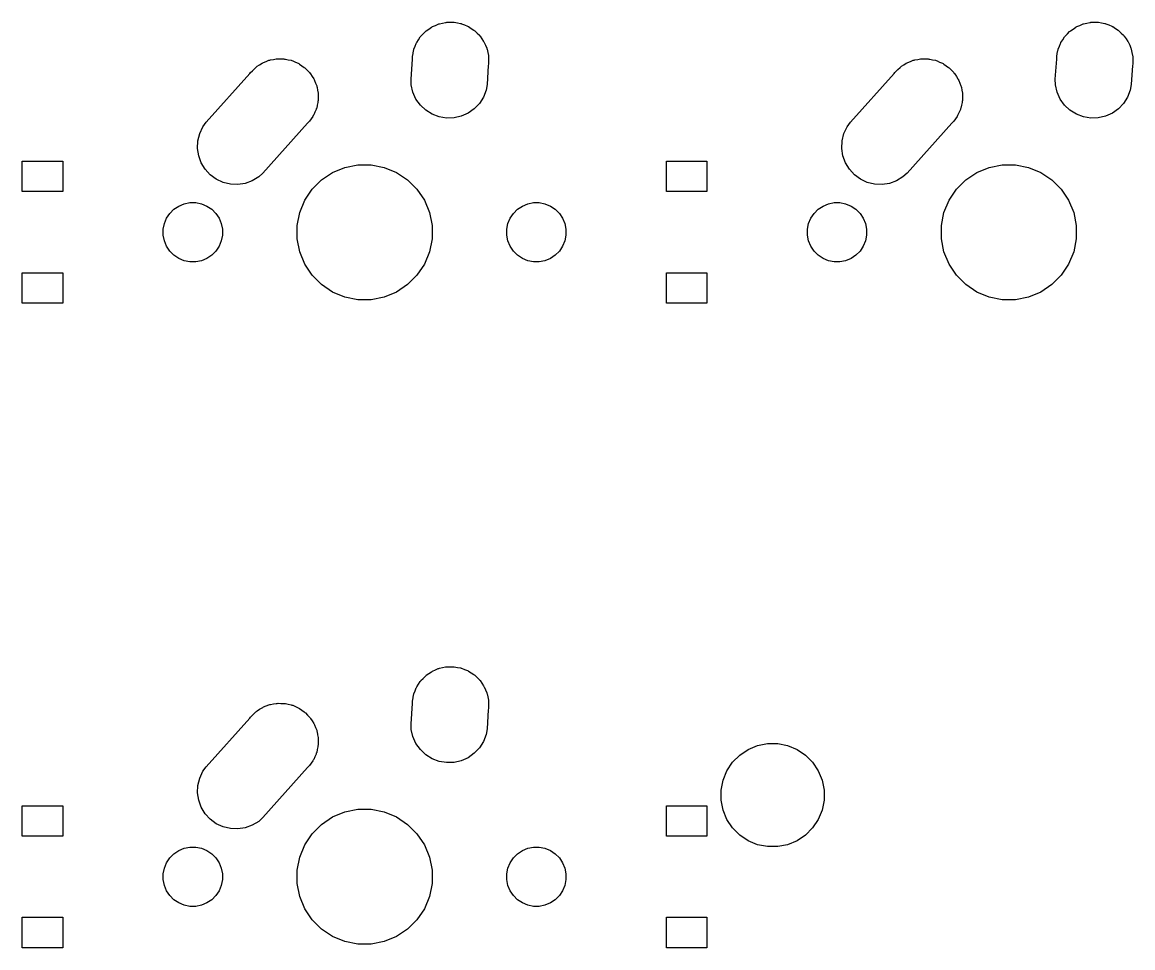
# Model space of a CAD drawing. Extents: x -26.1 to -7.5, y -7.6 to -2.3.
# Drawn here: x -24.744 to -23.451, y -4.303 to -3.226 of the extents above; entities that cross this region are included whole.
import ezdxf

# ---------------------------------------------------------------- set-up
doc = ezdxf.new("R2010")
doc.units = 0
doc.header["$MEASUREMENT"] = 0
doc.layers.add('BLACK', color=7, linetype='CONTINUOUS')

msp = doc.modelspace()

# ---------------------------------------------------------------- linework, layer by layer
at = {"layer": 'BLACK', "linetype": 'CONTINUOUS'}
for p, q in [((-24.2701, -3.23353), (-24.2671, -3.23138)), ((-24.2671, -3.23138), (-24.2665, -3.23111)), ((-24.2665, -3.23111), (-24.266, -3.23075)), ((-24.266, -3.23075), (-24.2625, -3.22933)), ((-24.2625, -3.22933), (-24.2592, -3.22781)), ((-24.2592, -3.22781), (-24.2585, -3.22766)), ((-24.2585, -3.22766), (-24.2579, -3.22741)), ((-24.2579, -3.22741), (-24.2543, -3.22669)), ((-24.2543, -3.22669), (-24.2507, -3.22586)), ((-24.2507, -3.22586), (-24.25, -3.22584)), ((-24.25, -3.22584), (-24.2494, -3.22571)), ((-24.2494, -3.22571), (-24.2456, -3.22571)), ((-24.2456, -3.22571), (-24.2419, -3.2256)), ((-24.2419, -3.2256), (-24.2413, -3.22571)), ((-24.2413, -3.22571), (-24.2406, -3.22571)), ((-24.2406, -3.22571), (-24.237, -3.22643)), ((-24.237, -3.22643), (-24.2333, -3.22705)), ((-24.2333, -3.22705), (-24.2327, -3.22728)), ((-24.2327, -3.22728), (-24.2321, -3.22741)), ((-24.2321, -3.22741), (-24.2286, -3.22883)), ((-24.2286, -3.22883), (-24.2252, -3.23015)), ((-24.2252, -3.23015), (-24.2246, -3.2305)), ((-24.2246, -3.2305), (-24.224, -3.23075)), ((-24.224, -3.23075), (-24.2209, -3.23281)), ((-23.5201, -3.23353), (-23.5171, -3.23138)), ((-23.5171, -3.23138), (-23.5165, -3.23111)), ((-23.5165, -3.23111), (-23.516, -3.23075)), ((-23.516, -3.23075), (-23.5125, -3.22933)), ((-23.5125, -3.22933), (-23.5092, -3.22781)), ((-23.5092, -3.22781), (-23.5085, -3.22766)), ((-23.5085, -3.22766), (-23.5079, -3.22741)), ((-23.5079, -3.22741), (-23.5043, -3.22669)), ((-23.5043, -3.22669), (-23.5007, -3.22586)), ((-23.5007, -3.22586), (-23.5, -3.22584)), ((-23.5, -3.22584), (-23.4994, -3.22571)), ((-23.4994, -3.22571), (-23.4956, -3.22571)), ((-23.4956, -3.22571), (-23.4919, -3.2256)), ((-23.4919, -3.2256), (-23.4913, -3.22571)), ((-23.4913, -3.22571), (-23.4906, -3.22571)), ((-23.4906, -3.22571), (-23.487, -3.22643)), ((-23.487, -3.22643), (-23.4833, -3.22705)), ((-23.4833, -3.22705), (-23.4827, -3.22728)), ((-23.4827, -3.22728), (-23.4821, -3.22741)), ((-23.4821, -3.22741), (-23.4786, -3.22883)), ((-23.4786, -3.22883), (-23.4752, -3.23015)), ((-23.4752, -3.23015), (-23.4746, -3.2305)), ((-23.4746, -3.2305), (-23.474, -3.23075)), ((-23.474, -3.23075), (-23.4709, -3.23281)), ((-24.2822, -3.24593), (-24.2802, -3.24279)), ((-24.2802, -3.24279), (-24.2798, -3.24231)), ((-24.2798, -3.24231), (-24.2794, -3.24177)), ((-24.2794, -3.24177), (-24.2768, -3.23914)), ((-24.2768, -3.23914), (-24.2742, -3.23644)), ((-24.2742, -3.23644), (-24.2737, -3.23606)), ((-24.2737, -3.23606), (-24.2732, -3.2356)), ((-24.2732, -3.2356), (-24.2701, -3.23353)), ((-24.2209, -3.23281), (-24.2178, -3.23478)), ((-24.2178, -3.23478), (-24.2173, -3.23523)), ((-24.2173, -3.23523), (-24.2168, -3.2356)), ((-24.2168, -3.2356), (-24.2141, -3.23822)), ((-24.2141, -3.23822), (-24.2114, -3.24077)), ((-24.2114, -3.24077), (-24.2111, -3.2413)), ((-24.2111, -3.2413), (-24.2106, -3.24177)), ((-24.2106, -3.24177), (-24.2085, -3.24485)), ((-24.2085, -3.24485), (-24.2064, -3.24788)), ((-23.5322, -3.24593), (-23.5302, -3.24279)), ((-23.5302, -3.24279), (-23.5298, -3.24231)), ((-23.5298, -3.24231), (-23.5294, -3.24177)), ((-23.5294, -3.24177), (-23.5268, -3.23914)), ((-23.5268, -3.23914), (-23.5242, -3.23644)), ((-23.5242, -3.23644), (-23.5237, -3.23606)), ((-23.5237, -3.23606), (-23.5232, -3.2356)), ((-23.5232, -3.2356), (-23.5201, -3.23353)), ((-23.4709, -3.23281), (-23.4678, -3.23478)), ((-23.4678, -3.23478), (-23.4673, -3.23523)), ((-23.4673, -3.23523), (-23.4668, -3.2356)), ((-23.4668, -3.2356), (-23.4641, -3.23822)), ((-23.4641, -3.23822), (-23.4614, -3.24077)), ((-23.4614, -3.24077), (-23.4611, -3.2413)), ((-23.4611, -3.2413), (-23.4606, -3.24177)), ((-23.4606, -3.24177), (-23.4585, -3.24485)), ((-23.4585, -3.24485), (-23.4564, -3.24788)), ((-24.2879, -3.25833), (-24.2877, -3.25772)), ((-24.2877, -3.25772), (-24.2876, -3.25708)), ((-24.2876, -3.25708), (-24.2862, -3.25365)), ((-24.2862, -3.25365), (-24.2848, -3.25018)), ((-24.2848, -3.25018), (-24.2845, -3.24963)), ((-24.2845, -3.24963), (-24.2843, -3.24902)), ((-24.2843, -3.24902), (-24.2822, -3.24593)), ((-24.2064, -3.24788), (-24.2061, -3.24848)), ((-24.2061, -3.24848), (-24.2057, -3.24902)), ((-24.2057, -3.24902), (-24.2043, -3.25245)), ((-24.2043, -3.25245), (-24.2028, -3.25584)), ((-24.2028, -3.25584), (-24.2027, -3.25648)), ((-24.2027, -3.25648), (-24.2024, -3.25708)), ((-24.2024, -3.25708), (-24.2017, -3.26072)), ((-23.5379, -3.25833), (-23.5377, -3.25772)), ((-23.5377, -3.25772), (-23.5376, -3.25708)), ((-23.5376, -3.25708), (-23.5362, -3.25365)), ((-23.5362, -3.25365), (-23.5348, -3.25018)), ((-23.5348, -3.25018), (-23.5345, -3.24963)), ((-23.5345, -3.24963), (-23.5343, -3.24902)), ((-23.5343, -3.24902), (-23.5322, -3.24593)), ((-23.4564, -3.24788), (-23.4561, -3.24848)), ((-23.4561, -3.24848), (-23.4557, -3.24902)), ((-23.4557, -3.24902), (-23.4543, -3.25245)), ((-23.4543, -3.25245), (-23.4528, -3.25584)), ((-23.4528, -3.25584), (-23.4527, -3.25648)), ((-23.4527, -3.25648), (-23.4524, -3.25708)), ((-23.4524, -3.25708), (-23.4517, -3.26072)), ((-24.4595, -3.27123), (-24.4563, -3.26993)), ((-24.4563, -3.26993), (-24.4554, -3.26974)), ((-24.4554, -3.26974), (-24.4545, -3.2694)), ((-24.4545, -3.2694), (-24.4511, -3.26889)), ((-24.4511, -3.26889), (-24.4478, -3.26823)), ((-24.4478, -3.26823), (-24.4468, -3.26823)), ((-24.4468, -3.26823), (-24.4458, -3.26808)), ((-24.4458, -3.26808), (-24.4424, -3.26823)), ((-24.4424, -3.26823), (-24.4391, -3.26823)), ((-24.4391, -3.26823), (-24.4381, -3.26842)), ((-24.4381, -3.26842), (-24.4371, -3.26846)), ((-24.4371, -3.26846), (-24.4338, -3.26927)), ((-24.4338, -3.26927), (-24.4305, -3.26993)), ((-24.4305, -3.26993), (-24.4296, -3.27031)), ((-24.4296, -3.27031), (-24.4286, -3.27054)), ((-24.4286, -3.27054), (-24.4256, -3.27197)), ((-24.2909, -3.29196), (-24.2893, -3.26848)), ((-24.2893, -3.26564), (-24.2886, -3.26199)), ((-24.2893, -3.26848), (-24.2893, -3.26564)), ((-24.2886, -3.26199), (-24.2879, -3.25833)), ((-24.2017, -3.26072), (-24.2009, -3.26434)), ((-24.2009, -3.26434), (-24.2008, -3.265)), ((-24.2008, -3.265), (-24.2007, -3.26564)), ((-24.2007, -3.26564), (-24.2007, -3.26935)), ((-24.2007, -3.26935), (-24.2007, -3.27088)), ((-24.2007, -3.27088), (-24.2007, -3.27153)), ((-23.7095, -3.27123), (-23.7063, -3.26993)), ((-23.7063, -3.26993), (-23.7054, -3.26974)), ((-23.7054, -3.26974), (-23.7045, -3.2694)), ((-23.7045, -3.2694), (-23.7011, -3.26889)), ((-23.7011, -3.26889), (-23.6978, -3.26823)), ((-23.6978, -3.26823), (-23.6968, -3.26823)), ((-23.6968, -3.26823), (-23.6958, -3.26808)), ((-23.6958, -3.26808), (-23.6924, -3.26823)), ((-23.6924, -3.26823), (-23.6891, -3.26823)), ((-23.6891, -3.26823), (-23.6881, -3.26842)), ((-23.6881, -3.26842), (-23.6871, -3.26846)), ((-23.6871, -3.26846), (-23.6838, -3.26927)), ((-23.6838, -3.26927), (-23.6805, -3.26993)), ((-23.6805, -3.26993), (-23.6796, -3.27031)), ((-23.6796, -3.27031), (-23.6786, -3.27054)), ((-23.6786, -3.27054), (-23.6756, -3.27197)), ((-23.5409, -3.29196), (-23.5393, -3.26848)), ((-23.5393, -3.26564), (-23.5386, -3.26199)), ((-23.5393, -3.26848), (-23.5393, -3.26564)), ((-23.5386, -3.26199), (-23.5379, -3.25833)), ((-23.4517, -3.26072), (-23.4509, -3.26434)), ((-23.4509, -3.26434), (-23.4508, -3.265)), ((-23.4508, -3.265), (-23.4507, -3.26564)), ((-23.4507, -3.26564), (-23.4507, -3.26935)), ((-23.4507, -3.26935), (-23.4507, -3.27088)), ((-23.4507, -3.27088), (-23.4507, -3.27153)), ((-24.4778, -3.28429), (-24.4756, -3.28205)), ((-24.4756, -3.28205), (-24.4749, -3.28132)), ((-24.4749, -3.28132), (-24.4741, -3.28051)), ((-24.4741, -3.28051), (-24.4717, -3.27812)), ((-24.4717, -3.27812), (-24.4708, -3.27757)), ((-24.4708, -3.27757), (-24.4701, -3.27691)), ((-24.4701, -3.27691), (-24.4672, -3.27515)), ((-24.4672, -3.27515), (-24.4644, -3.27327)), ((-24.4644, -3.27327), (-24.4635, -3.27289)), ((-24.4635, -3.27289), (-24.4627, -3.27238)), ((-24.4627, -3.27238), (-24.4595, -3.27123)), ((-24.4256, -3.27197), (-24.4224, -3.27327)), ((-24.4224, -3.27327), (-24.4216, -3.27382)), ((-24.4216, -3.27382), (-24.4207, -3.27423)), ((-24.4207, -3.27423), (-24.418, -3.27624)), ((-24.418, -3.27624), (-24.4152, -3.27812)), ((-24.4152, -3.27812), (-24.4145, -3.27881)), ((-24.4145, -3.27881), (-24.4137, -3.27939)), ((-24.4137, -3.27939), (-24.4114, -3.28189)), ((-24.4114, -3.28189), (-24.409, -3.28429)), ((-24.201, -3.27587), (-24.2025, -3.29805)), ((-24.2007, -3.27436), (-24.201, -3.27587)), ((-24.2007, -3.27153), (-24.2007, -3.27436)), ((-23.7278, -3.28429), (-23.7256, -3.28205)), ((-23.7256, -3.28205), (-23.7249, -3.28132)), ((-23.7249, -3.28132), (-23.7241, -3.28051)), ((-23.7241, -3.28051), (-23.7217, -3.27812)), ((-23.7217, -3.27812), (-23.7208, -3.27757)), ((-23.7208, -3.27757), (-23.7201, -3.27691)), ((-23.7201, -3.27691), (-23.7172, -3.27515)), ((-23.7172, -3.27515), (-23.7144, -3.27327)), ((-23.7144, -3.27327), (-23.7135, -3.27289)), ((-23.7135, -3.27289), (-23.7127, -3.27238)), ((-23.7127, -3.27238), (-23.7095, -3.27123)), ((-23.6756, -3.27197), (-23.6724, -3.27327)), ((-23.6724, -3.27327), (-23.6716, -3.27382)), ((-23.6716, -3.27382), (-23.6707, -3.27423)), ((-23.6707, -3.27423), (-23.668, -3.27624)), ((-23.668, -3.27624), (-23.6652, -3.27812)), ((-23.6652, -3.27812), (-23.6645, -3.27881)), ((-23.6645, -3.27881), (-23.6637, -3.27939)), ((-23.6637, -3.27939), (-23.6614, -3.28189)), ((-23.6614, -3.28189), (-23.659, -3.28429)), ((-23.451, -3.27587), (-23.4525, -3.29805)), ((-23.4507, -3.27436), (-23.451, -3.27587)), ((-23.4507, -3.27153), (-23.4507, -3.27436)), ((-24.5294, -3.34204), (-24.4785, -3.28529)), ((-24.4785, -3.28529), (-24.4778, -3.28429)), ((-24.409, -3.28429), (-24.4085, -3.2851)), ((-24.4085, -3.2851), (-24.4078, -3.28583)), ((-24.4078, -3.28583), (-24.4061, -3.28873)), ((-24.4061, -3.28873), (-24.4042, -3.29154)), ((-24.4042, -3.29154), (-24.4038, -3.29245)), ((-24.4038, -3.29245), (-24.4033, -3.29329)), ((-24.4033, -3.29329), (-24.4021, -3.29647)), ((-24.4021, -3.29647), (-24.4008, -3.2996)), ((-24.2907, -3.29849), (-24.2909, -3.29196)), ((-23.7794, -3.34204), (-23.7285, -3.28529)), ((-23.7285, -3.28529), (-23.7278, -3.28429)), ((-23.659, -3.28429), (-23.6585, -3.2851)), ((-23.6585, -3.2851), (-23.6578, -3.28583)), ((-23.6578, -3.28583), (-23.6561, -3.28873)), ((-23.6561, -3.28873), (-23.6542, -3.29154)), ((-23.6542, -3.29154), (-23.6538, -3.29245)), ((-23.6538, -3.29245), (-23.6533, -3.29329)), ((-23.6533, -3.29329), (-23.6521, -3.29647)), ((-23.6521, -3.29647), (-23.6508, -3.2996)), ((-23.5407, -3.29849), (-23.5409, -3.29196)), ((-24.4008, -3.2996), (-24.4006, -3.30056)), ((-24.4006, -3.30056), (-24.4003, -3.30149)), ((-24.4003, -3.30149), (-24.3998, -3.30484)), ((-24.3998, -3.30484), (-24.3991, -3.30816)), ((-24.3991, -3.30816), (-24.3991, -3.30914)), ((-24.3991, -3.30914), (-24.399, -3.31011)), ((-24.2888, -3.307), (-24.2907, -3.29849)), ((-24.2852, -3.31496), (-24.2888, -3.307)), ((-24.2036, -3.3045), (-24.2067, -3.31265)), ((-24.2025, -3.29805), (-24.2036, -3.3045)), ((-23.6508, -3.2996), (-23.6506, -3.30056)), ((-23.6506, -3.30056), (-23.6503, -3.30149)), ((-23.6503, -3.30149), (-23.6498, -3.30484)), ((-23.6498, -3.30484), (-23.6491, -3.30816)), ((-23.6491, -3.30816), (-23.6491, -3.30914)), ((-23.6491, -3.30914), (-23.649, -3.31011)), ((-23.5388, -3.307), (-23.5407, -3.29849)), ((-23.5352, -3.31496), (-23.5388, -3.307)), ((-23.4536, -3.3045), (-23.4567, -3.31265)), ((-23.4525, -3.29805), (-23.4536, -3.3045)), ((-24.4002, -3.32212), (-24.4008, -3.32544)), ((-24.3994, -3.31883), (-24.4002, -3.32212)), ((-24.3993, -3.31785), (-24.3994, -3.31883)), ((-24.3991, -3.31688), (-24.3993, -3.31785)), ((-24.399, -3.31011), (-24.3991, -3.3135)), ((-24.3991, -3.3135), (-24.3991, -3.31688)), ((-24.2801, -3.32207), (-24.2852, -3.31496)), ((-24.2738, -3.32805), (-24.2801, -3.32207)), ((-24.2114, -3.32005), (-24.2173, -3.3264)), ((-24.2067, -3.31265), (-24.2114, -3.32005)), ((-23.6502, -3.32212), (-23.6508, -3.32544)), ((-23.6494, -3.31883), (-23.6502, -3.32212)), ((-23.6493, -3.31785), (-23.6494, -3.31883)), ((-23.6491, -3.31688), (-23.6493, -3.31785)), ((-23.649, -3.31011), (-23.6491, -3.3135)), ((-23.6491, -3.3135), (-23.6491, -3.31688)), ((-23.5301, -3.32207), (-23.5352, -3.31496)), ((-23.5238, -3.32805), (-23.5301, -3.32207)), ((-23.4614, -3.32005), (-23.4673, -3.3264)), ((-23.4567, -3.31265), (-23.4614, -3.32005)), ((-24.4051, -3.33521), (-24.4071, -3.33794)), ((-24.4047, -3.33432), (-24.4051, -3.33521)), ((-24.4042, -3.3335), (-24.4047, -3.33432)), ((-24.4029, -3.33037), (-24.4042, -3.3335)), ((-24.4014, -3.3273), (-24.4029, -3.33037)), ((-24.4012, -3.32635), (-24.4014, -3.3273)), ((-24.4008, -3.32544), (-24.4012, -3.32635)), ((-24.2664, -3.33268), (-24.2738, -3.32805)), ((-24.2582, -3.33578), (-24.2664, -3.33268)), ((-24.2324, -3.33503), (-24.2409, -3.33698)), ((-24.2245, -3.33145), (-24.2324, -3.33503)), ((-24.2173, -3.3264), (-24.2245, -3.33145)), ((-23.6551, -3.33521), (-23.6571, -3.33794)), ((-23.6547, -3.33432), (-23.6551, -3.33521)), ((-23.6542, -3.3335), (-23.6547, -3.33432)), ((-23.6529, -3.33037), (-23.6542, -3.3335)), ((-23.6514, -3.3273), (-23.6529, -3.33037)), ((-23.6512, -3.32635), (-23.6514, -3.3273)), ((-23.6508, -3.32544), (-23.6512, -3.32635)), ((-23.5164, -3.33268), (-23.5238, -3.32805)), ((-23.5082, -3.33578), (-23.5164, -3.33268)), ((-23.4824, -3.33503), (-23.4909, -3.33698)), ((-23.4745, -3.33145), (-23.4824, -3.33503)), ((-23.4673, -3.3264), (-23.4745, -3.33145)), ((-24.537, -3.35522), (-24.5333, -3.34731)), ((-24.5333, -3.34731), (-24.5294, -3.34204)), ((-24.4113, -3.34299), (-24.4635, -3.4012)), ((-24.409, -3.34075), (-24.4113, -3.34299)), ((-24.4071, -3.33794), (-24.409, -3.34075)), ((-24.2496, -3.33723), (-24.2582, -3.33578)), ((-24.2409, -3.33698), (-24.2496, -3.33723)), ((-23.787, -3.35522), (-23.7833, -3.34731)), ((-23.7833, -3.34731), (-23.7794, -3.34204)), ((-23.6613, -3.34299), (-23.7135, -3.4012)), ((-23.659, -3.34075), (-23.6613, -3.34299)), ((-23.6571, -3.33794), (-23.659, -3.34075)), ((-23.4996, -3.33723), (-23.5082, -3.33578)), ((-23.4909, -3.33698), (-23.4996, -3.33723)), ((-24.5391, -3.36369), (-24.537, -3.35522)), ((-23.7891, -3.36369), (-23.787, -3.35522)), ((-24.5394, -3.37241), (-24.5391, -3.36369)), ((-24.5381, -3.38103), (-24.5394, -3.37241)), ((-23.7894, -3.37241), (-23.7891, -3.36369)), ((-23.7881, -3.38103), (-23.7894, -3.37241)), ((-24.7436, -3.42276), (-24.7436, -3.38732)), ((-24.7436, -3.38732), (-24.6964, -3.38732)), ((-24.6964, -3.38732), (-24.6964, -3.42276)), ((-24.5351, -3.38923), (-24.5381, -3.38103)), ((-23.9936, -3.42276), (-23.9936, -3.38732)), ((-23.9936, -3.38732), (-23.9464, -3.38732)), ((-23.9464, -3.38732), (-23.9464, -3.42276)), ((-23.7851, -3.38923), (-23.7881, -3.38103)), ((-24.5306, -3.39669), (-24.5351, -3.38923)), ((-24.5247, -3.40313), (-24.5306, -3.39669)), ((-24.3822, -3.40043), (-24.3679, -3.39452)), ((-24.3679, -3.39452), (-24.3527, -3.3915)), ((-24.3527, -3.3915), (-24.3373, -3.3915)), ((-24.3373, -3.3915), (-24.3221, -3.39452)), ((-24.3221, -3.39452), (-24.3078, -3.40043)), ((-23.7806, -3.39669), (-23.7851, -3.38923)), ((-23.7747, -3.40313), (-23.7806, -3.39669)), ((-23.6322, -3.40043), (-23.6179, -3.39452)), ((-23.6179, -3.39452), (-23.6027, -3.3915)), ((-23.6027, -3.3915), (-23.5873, -3.3915)), ((-23.5873, -3.3915), (-23.5721, -3.39452)), ((-23.5721, -3.39452), (-23.5578, -3.40043)), ((-24.5177, -3.40829), (-24.5247, -3.40313)), ((-24.5098, -3.41198), (-24.5177, -3.40829)), ((-24.5013, -3.41406), (-24.5098, -3.41198)), ((-24.484, -3.41312), (-24.4926, -3.41444)), ((-24.4758, -3.41014), (-24.484, -3.41312)), ((-24.4683, -3.40561), (-24.4758, -3.41014)), ((-24.4635, -3.4012), (-24.4683, -3.40561)), ((-24.406, -3.41996), (-24.395, -3.40903)), ((-24.395, -3.40903), (-24.3822, -3.40043)), ((-24.3078, -3.40043), (-24.295, -3.40903)), ((-24.295, -3.40903), (-24.284, -3.41996)), ((-23.7677, -3.40829), (-23.7747, -3.40313)), ((-23.7598, -3.41198), (-23.7677, -3.40829)), ((-23.7513, -3.41406), (-23.7598, -3.41198)), ((-23.734, -3.41312), (-23.7426, -3.41444)), ((-23.7258, -3.41014), (-23.734, -3.41312)), ((-23.7183, -3.40561), (-23.7258, -3.41014)), ((-23.7135, -3.4012), (-23.7183, -3.40561)), ((-23.656, -3.41996), (-23.645, -3.40903)), ((-23.645, -3.40903), (-23.6322, -3.40043)), ((-23.5578, -3.40043), (-23.545, -3.40903)), ((-23.545, -3.40903), (-23.534, -3.41996)), ((-24.6964, -3.42276), (-24.7436, -3.42276)), ((-24.4926, -3.41444), (-24.5013, -3.41406)), ((-24.4146, -3.43282), (-24.406, -3.41996)), ((-24.284, -3.41996), (-24.2754, -3.43282)), ((-23.9464, -3.42276), (-23.9936, -3.42276)), ((-23.7426, -3.41444), (-23.7513, -3.41406)), ((-23.6646, -3.43282), (-23.656, -3.41996)), ((-23.534, -3.41996), (-23.5254, -3.43282)), ((-24.5613, -3.43947), (-24.555, -3.43688)), ((-24.555, -3.43688), (-24.5484, -3.43555)), ((-24.5484, -3.43555), (-24.5416, -3.43555)), ((-24.5416, -3.43555), (-24.535, -3.43688)), ((-24.535, -3.43688), (-24.5287, -3.43947)), ((-24.4205, -3.4471), (-24.4146, -3.43282)), ((-24.2754, -3.43282), (-24.2695, -3.4471)), ((-24.1613, -3.43947), (-24.155, -3.43688)), ((-24.155, -3.43688), (-24.1484, -3.43555)), ((-24.1484, -3.43555), (-24.1416, -3.43555)), ((-24.1416, -3.43555), (-24.135, -3.43688)), ((-24.135, -3.43688), (-24.1287, -3.43947)), ((-23.8113, -3.43947), (-23.805, -3.43688)), ((-23.805, -3.43688), (-23.7984, -3.43555)), ((-23.7984, -3.43555), (-23.7916, -3.43555)), ((-23.7916, -3.43555), (-23.785, -3.43688)), ((-23.785, -3.43688), (-23.7787, -3.43947)), ((-23.6705, -3.4471), (-23.6646, -3.43282)), ((-23.5254, -3.43282), (-23.5195, -3.4471)), ((-24.5755, -3.45368), (-24.5718, -3.44804)), ((-24.5718, -3.44804), (-24.567, -3.44324)), ((-24.567, -3.44324), (-24.5613, -3.43947)), ((-24.5287, -3.43947), (-24.523, -3.44324)), ((-24.523, -3.44324), (-24.5182, -3.44804)), ((-24.5182, -3.44804), (-24.5145, -3.45368)), ((-24.4235, -3.46227), (-24.4205, -3.4471)), ((-24.2695, -3.4471), (-24.2665, -3.46227)), ((-24.1755, -3.45368), (-24.1718, -3.44804)), ((-24.1718, -3.44804), (-24.167, -3.44324)), ((-24.167, -3.44324), (-24.1613, -3.43947)), ((-24.1287, -3.43947), (-24.123, -3.44324)), ((-24.123, -3.44324), (-24.1182, -3.44804)), ((-24.1182, -3.44804), (-24.1145, -3.45368)), ((-23.8255, -3.45368), (-23.8218, -3.44804)), ((-23.8218, -3.44804), (-23.817, -3.44324)), ((-23.817, -3.44324), (-23.8113, -3.43947)), ((-23.7787, -3.43947), (-23.773, -3.44324)), ((-23.773, -3.44324), (-23.7682, -3.44804)), ((-23.7682, -3.44804), (-23.7645, -3.45368)), ((-23.6735, -3.46227), (-23.6705, -3.4471)), ((-23.5195, -3.4471), (-23.5165, -3.46227)), ((-24.5794, -3.46661), (-24.5781, -3.45995)), ((-24.5781, -3.45995), (-24.5755, -3.45368)), ((-24.5145, -3.45368), (-24.5119, -3.45995)), ((-24.5119, -3.45995), (-24.5106, -3.46661)), ((-24.4235, -3.47773), (-24.4235, -3.46227)), ((-24.2665, -3.46227), (-24.2665, -3.47773)), ((-24.1794, -3.46661), (-24.1781, -3.45995)), ((-24.1781, -3.45995), (-24.1755, -3.45368)), ((-24.1145, -3.45368), (-24.1119, -3.45995)), ((-24.1119, -3.45995), (-24.1106, -3.46661)), ((-23.8294, -3.46661), (-23.8281, -3.45995)), ((-23.8281, -3.45995), (-23.8255, -3.45368)), ((-23.7645, -3.45368), (-23.7619, -3.45995)), ((-23.7619, -3.45995), (-23.7606, -3.46661)), ((-23.6735, -3.47773), (-23.6735, -3.46227)), ((-23.5165, -3.46227), (-23.5165, -3.47773)), ((-24.5794, -3.47339), (-24.5794, -3.46661)), ((-24.5781, -3.48005), (-24.5794, -3.47339)), ((-24.5106, -3.47339), (-24.5119, -3.48005)), ((-24.5106, -3.46661), (-24.5106, -3.47339)), ((-24.4205, -3.4929), (-24.4235, -3.47773)), ((-24.2665, -3.47773), (-24.2695, -3.4929)), ((-24.1794, -3.47339), (-24.1794, -3.46661)), ((-24.1781, -3.48005), (-24.1794, -3.47339)), ((-24.1106, -3.47339), (-24.1119, -3.48005)), ((-24.1106, -3.46661), (-24.1106, -3.47339)), ((-23.8294, -3.47339), (-23.8294, -3.46661)), ((-23.8281, -3.48005), (-23.8294, -3.47339)), ((-23.7606, -3.47339), (-23.7619, -3.48005)), ((-23.7606, -3.46661), (-23.7606, -3.47339)), ((-23.6705, -3.4929), (-23.6735, -3.47773)), ((-23.5165, -3.47773), (-23.5195, -3.4929)), ((-24.5755, -3.48632), (-24.5781, -3.48005)), ((-24.5718, -3.49196), (-24.5755, -3.48632)), ((-24.5145, -3.48632), (-24.5182, -3.49196)), ((-24.5119, -3.48005), (-24.5145, -3.48632)), ((-24.1755, -3.48632), (-24.1781, -3.48005)), ((-24.1718, -3.49196), (-24.1755, -3.48632)), ((-24.1145, -3.48632), (-24.1182, -3.49196)), ((-24.1119, -3.48005), (-24.1145, -3.48632)), ((-23.8255, -3.48632), (-23.8281, -3.48005)), ((-23.8218, -3.49196), (-23.8255, -3.48632)), ((-23.7645, -3.48632), (-23.7682, -3.49196)), ((-23.7619, -3.48005), (-23.7645, -3.48632)), ((-24.567, -3.49676), (-24.5718, -3.49196)), ((-24.5613, -3.50053), (-24.567, -3.49676)), ((-24.555, -3.50312), (-24.5613, -3.50053)), ((-24.5484, -3.50445), (-24.555, -3.50312)), ((-24.535, -3.50312), (-24.5416, -3.50445)), ((-24.5287, -3.50053), (-24.535, -3.50312)), ((-24.523, -3.49676), (-24.5287, -3.50053)), ((-24.5182, -3.49196), (-24.523, -3.49676)), ((-24.4146, -3.50718), (-24.4205, -3.4929)), ((-24.2695, -3.4929), (-24.2754, -3.50718)), ((-24.167, -3.49676), (-24.1718, -3.49196)), ((-24.1613, -3.50053), (-24.167, -3.49676)), ((-24.155, -3.50312), (-24.1613, -3.50053)), ((-24.1484, -3.50445), (-24.155, -3.50312)), ((-24.135, -3.50312), (-24.1416, -3.50445)), ((-24.1287, -3.50053), (-24.135, -3.50312)), ((-24.123, -3.49676), (-24.1287, -3.50053)), ((-24.1182, -3.49196), (-24.123, -3.49676)), ((-23.817, -3.49676), (-23.8218, -3.49196)), ((-23.8113, -3.50053), (-23.817, -3.49676)), ((-23.805, -3.50312), (-23.8113, -3.50053)), ((-23.7984, -3.50445), (-23.805, -3.50312)), ((-23.785, -3.50312), (-23.7916, -3.50445)), ((-23.7787, -3.50053), (-23.785, -3.50312)), ((-23.773, -3.49676), (-23.7787, -3.50053)), ((-23.7682, -3.49196), (-23.773, -3.49676)), ((-23.6646, -3.50718), (-23.6705, -3.4929)), ((-23.5195, -3.4929), (-23.5254, -3.50718)), ((-24.5416, -3.50445), (-24.5484, -3.50445)), ((-24.406, -3.52004), (-24.4146, -3.50718)), ((-24.2754, -3.50718), (-24.284, -3.52004)), ((-24.1416, -3.50445), (-24.1484, -3.50445)), ((-23.7916, -3.50445), (-23.7984, -3.50445)), ((-23.656, -3.52004), (-23.6646, -3.50718)), ((-23.5254, -3.50718), (-23.534, -3.52004)), ((-24.7436, -3.55268), (-24.7436, -3.51724)), ((-24.7436, -3.51724), (-24.6964, -3.51724)), ((-24.6964, -3.51724), (-24.6964, -3.55268)), ((-24.395, -3.53097), (-24.406, -3.52004)), ((-24.284, -3.52004), (-24.295, -3.53097)), ((-23.9936, -3.55268), (-23.9936, -3.51724)), ((-23.9936, -3.51724), (-23.9464, -3.51724)), ((-23.9464, -3.51724), (-23.9464, -3.55268)), ((-23.645, -3.53097), (-23.656, -3.52004)), ((-23.534, -3.52004), (-23.545, -3.53097)), ((-24.3822, -3.53957), (-24.395, -3.53097)), ((-24.3679, -3.54548), (-24.3822, -3.53957)), ((-24.3078, -3.53957), (-24.3221, -3.54548)), ((-24.295, -3.53097), (-24.3078, -3.53957)), ((-23.6322, -3.53957), (-23.645, -3.53097)), ((-23.6179, -3.54548), (-23.6322, -3.53957)), ((-23.5578, -3.53957), (-23.5721, -3.54548)), ((-23.545, -3.53097), (-23.5578, -3.53957)), ((-24.6964, -3.55268), (-24.7436, -3.55268)), ((-24.3527, -3.5485), (-24.3679, -3.54548)), ((-24.3373, -3.5485), (-24.3527, -3.5485)), ((-24.3221, -3.54548), (-24.3373, -3.5485)), ((-23.9464, -3.55268), (-23.9936, -3.55268)), ((-23.6027, -3.5485), (-23.6179, -3.54548)), ((-23.5873, -3.5485), (-23.6027, -3.5485)), ((-23.5721, -3.54548), (-23.5873, -3.5485)), ((-24.2701, -3.98353), (-24.2671, -3.98138)), ((-24.2671, -3.98138), (-24.2665, -3.98111)), ((-24.2665, -3.98111), (-24.266, -3.98075)), ((-24.266, -3.98075), (-24.2625, -3.97933)), ((-24.2625, -3.97933), (-24.2592, -3.97781)), ((-24.2592, -3.97781), (-24.2585, -3.97766)), ((-24.2585, -3.97766), (-24.2579, -3.97741)), ((-24.2579, -3.97741), (-24.2543, -3.97669)), ((-24.2543, -3.97669), (-24.2507, -3.97586)), ((-24.2507, -3.97586), (-24.25, -3.97584)), ((-24.25, -3.97584), (-24.2494, -3.97571)), ((-24.2494, -3.97571), (-24.2456, -3.97571)), ((-24.2456, -3.97571), (-24.2419, -3.9756)), ((-24.2419, -3.9756), (-24.2413, -3.97571)), ((-24.2413, -3.97571), (-24.2406, -3.97571)), ((-24.2406, -3.97571), (-24.237, -3.97643)), ((-24.237, -3.97643), (-24.2333, -3.97705)), ((-24.2333, -3.97705), (-24.2327, -3.97728)), ((-24.2327, -3.97728), (-24.2321, -3.97741)), ((-24.2321, -3.97741), (-24.2286, -3.97883)), ((-24.2286, -3.97883), (-24.2252, -3.98015)), ((-24.2252, -3.98015), (-24.2246, -3.9805)), ((-24.2246, -3.9805), (-24.224, -3.98075)), ((-24.224, -3.98075), (-24.2209, -3.98281)), ((-24.2822, -3.99593), (-24.2802, -3.99279)), ((-24.2802, -3.99279), (-24.2798, -3.99231)), ((-24.2798, -3.99231), (-24.2794, -3.99177)), ((-24.2794, -3.99177), (-24.2768, -3.98914)), ((-24.2768, -3.98914), (-24.2742, -3.98644)), ((-24.2742, -3.98644), (-24.2737, -3.98606)), ((-24.2737, -3.98606), (-24.2732, -3.9856)), ((-24.2732, -3.9856), (-24.2701, -3.98353)), ((-24.2209, -3.98281), (-24.2178, -3.98478)), ((-24.2178, -3.98478), (-24.2173, -3.98523)), ((-24.2173, -3.98523), (-24.2168, -3.9856)), ((-24.2168, -3.9856), (-24.2141, -3.98822)), ((-24.2141, -3.98822), (-24.2114, -3.99077)), ((-24.2114, -3.99077), (-24.2111, -3.9913)), ((-24.2111, -3.9913), (-24.2106, -3.99177)), ((-24.2106, -3.99177), (-24.2085, -3.99485)), ((-24.2085, -3.99485), (-24.2064, -3.99788)), ((-24.2879, -4.00833), (-24.2877, -4.00772)), ((-24.2877, -4.00772), (-24.2876, -4.00708)), ((-24.2876, -4.00708), (-24.2862, -4.00365)), ((-24.2862, -4.00365), (-24.2848, -4.00018)), ((-24.2848, -4.00018), (-24.2845, -3.99963)), ((-24.2845, -3.99963), (-24.2843, -3.99902)), ((-24.2843, -3.99902), (-24.2822, -3.99593)), ((-24.2064, -3.99788), (-24.2061, -3.99848)), ((-24.2061, -3.99848), (-24.2057, -3.99902)), ((-24.2057, -3.99902), (-24.2043, -4.00245)), ((-24.2043, -4.00245), (-24.2028, -4.00584)), ((-24.2028, -4.00584), (-24.2027, -4.00648)), ((-24.2027, -4.00648), (-24.2024, -4.00708)), ((-24.2024, -4.00708), (-24.2017, -4.01072)), ((-24.4595, -4.02123), (-24.4563, -4.01993)), ((-24.4563, -4.01993), (-24.4554, -4.01974)), ((-24.4554, -4.01974), (-24.4545, -4.0194)), ((-24.4545, -4.0194), (-24.4511, -4.01889)), ((-24.4511, -4.01889), (-24.4478, -4.01823)), ((-24.4478, -4.01823), (-24.4468, -4.01823)), ((-24.4468, -4.01823), (-24.4458, -4.01808)), ((-24.4458, -4.01808), (-24.4424, -4.01823)), ((-24.4424, -4.01823), (-24.4391, -4.01823)), ((-24.4391, -4.01823), (-24.4381, -4.01842)), ((-24.4381, -4.01842), (-24.4371, -4.01846)), ((-24.4371, -4.01846), (-24.4338, -4.01927)), ((-24.4338, -4.01927), (-24.4305, -4.01993)), ((-24.4305, -4.01993), (-24.4296, -4.02031)), ((-24.4296, -4.02031), (-24.4286, -4.02054)), ((-24.4286, -4.02054), (-24.4256, -4.02197)), ((-24.2909, -4.04196), (-24.2893, -4.01847)), ((-24.2893, -4.01564), (-24.2886, -4.01199)), ((-24.2893, -4.01847), (-24.2893, -4.01564)), ((-24.2886, -4.01199), (-24.2879, -4.00833)), ((-24.2017, -4.01072), (-24.2009, -4.01434)), ((-24.2009, -4.01434), (-24.2008, -4.015)), ((-24.2008, -4.015), (-24.2007, -4.01564)), ((-24.2007, -4.01564), (-24.2007, -4.01935)), ((-24.2007, -4.01935), (-24.2007, -4.02088)), ((-24.2007, -4.02088), (-24.2007, -4.02153)), ((-24.4778, -4.03429), (-24.4756, -4.03205)), ((-24.4756, -4.03205), (-24.4749, -4.03132)), ((-24.4749, -4.03132), (-24.4741, -4.03051)), ((-24.4741, -4.03051), (-24.4717, -4.02812)), ((-24.4717, -4.02812), (-24.4708, -4.02757)), ((-24.4708, -4.02757), (-24.4701, -4.02691)), ((-24.4701, -4.02691), (-24.4672, -4.02515)), ((-24.4672, -4.02515), (-24.4644, -4.02327)), ((-24.4644, -4.02327), (-24.4635, -4.02289)), ((-24.4635, -4.02289), (-24.4627, -4.02238)), ((-24.4627, -4.02238), (-24.4595, -4.02123)), ((-24.4256, -4.02197), (-24.4224, -4.02327)), ((-24.4224, -4.02327), (-24.4216, -4.02382)), ((-24.4216, -4.02382), (-24.4207, -4.02423)), ((-24.4207, -4.02423), (-24.418, -4.02624)), ((-24.418, -4.02624), (-24.4152, -4.02812)), ((-24.4152, -4.02812), (-24.4145, -4.02881)), ((-24.4145, -4.02881), (-24.4137, -4.02939)), ((-24.4137, -4.02939), (-24.4114, -4.03189)), ((-24.4114, -4.03189), (-24.409, -4.03429)), ((-24.201, -4.02587), (-24.2025, -4.04805)), ((-24.2007, -4.02436), (-24.201, -4.02587)), ((-24.2007, -4.02153), (-24.2007, -4.02436)), ((-24.5294, -4.09204), (-24.4785, -4.03529)), ((-24.4785, -4.03529), (-24.4778, -4.03429)), ((-24.409, -4.03429), (-24.4085, -4.0351)), ((-24.4085, -4.0351), (-24.4078, -4.03583)), ((-24.4078, -4.03583), (-24.4061, -4.03873)), ((-24.4061, -4.03873), (-24.4042, -4.04154)), ((-24.4042, -4.04154), (-24.4038, -4.04245)), ((-24.4038, -4.04245), (-24.4033, -4.04329)), ((-24.4033, -4.04329), (-24.4021, -4.04647)), ((-24.4021, -4.04647), (-24.4008, -4.0496)), ((-24.2907, -4.04849), (-24.2909, -4.04196)), ((-24.4008, -4.0496), (-24.4006, -4.05056)), ((-24.4006, -4.05056), (-24.4003, -4.05149)), ((-24.4003, -4.05149), (-24.3998, -4.05484)), ((-24.3998, -4.05484), (-24.3991, -4.05816)), ((-24.3991, -4.05816), (-24.3991, -4.05914)), ((-24.3991, -4.05914), (-24.399, -4.06011)), ((-24.2888, -4.057), (-24.2907, -4.04849)), ((-24.2852, -4.06496), (-24.2888, -4.057)), ((-24.2036, -4.0545), (-24.2067, -4.06265)), ((-24.2025, -4.04805), (-24.2036, -4.0545)), ((-24.4002, -4.07212), (-24.4008, -4.07544)), ((-24.3994, -4.06883), (-24.4002, -4.07212)), ((-24.3993, -4.06785), (-24.3994, -4.06883)), ((-24.3991, -4.06688), (-24.3993, -4.06785)), ((-24.399, -4.06011), (-24.3991, -4.0635)), ((-24.3991, -4.0635), (-24.3991, -4.06688)), ((-24.2801, -4.07207), (-24.2852, -4.06496)), ((-24.2738, -4.07805), (-24.2801, -4.07207)), ((-24.2114, -4.07005), (-24.2173, -4.0764)), ((-24.2067, -4.06265), (-24.2114, -4.07005)), ((-23.9082, -4.07839), (-23.8984, -4.07183)), ((-23.8984, -4.07183), (-23.8875, -4.06731)), ((-23.8875, -4.06731), (-23.8759, -4.065)), ((-23.8759, -4.065), (-23.8641, -4.065)), ((-23.8641, -4.065), (-23.8525, -4.06731)), ((-23.8525, -4.06731), (-23.8416, -4.07183)), ((-23.8416, -4.07183), (-23.8318, -4.07839)), ((-24.4051, -4.08521), (-24.4071, -4.08794)), ((-24.4047, -4.08432), (-24.4051, -4.08521)), ((-24.4042, -4.0835), (-24.4047, -4.08432)), ((-24.4029, -4.08037), (-24.4042, -4.0835)), ((-24.4014, -4.0773), (-24.4029, -4.08037)), ((-24.4012, -4.07635), (-24.4014, -4.0773)), ((-24.4008, -4.07544), (-24.4012, -4.07635)), ((-24.2664, -4.08268), (-24.2738, -4.07805)), ((-24.2582, -4.08578), (-24.2664, -4.08268)), ((-24.2324, -4.08503), (-24.2409, -4.08698)), ((-24.2245, -4.08145), (-24.2324, -4.08503)), ((-24.2173, -4.0764), (-24.2245, -4.08145)), ((-23.9166, -4.08675), (-23.9082, -4.07839)), ((-23.8318, -4.07839), (-23.8234, -4.08675)), ((-24.537, -4.10522), (-24.5333, -4.09731)), ((-24.5333, -4.09731), (-24.5294, -4.09204)), ((-24.4113, -4.09299), (-24.4635, -4.1512)), ((-24.409, -4.09075), (-24.4113, -4.09299)), ((-24.4071, -4.08794), (-24.409, -4.09075)), ((-24.2496, -4.08723), (-24.2582, -4.08578)), ((-24.2409, -4.08698), (-24.2496, -4.08723)), ((-23.9277, -4.1075), (-23.9232, -4.09658)), ((-23.9232, -4.09658), (-23.9166, -4.08675)), ((-23.8234, -4.08675), (-23.8168, -4.09658)), ((-23.8168, -4.09658), (-23.8123, -4.1075)), ((-24.5391, -4.11369), (-24.537, -4.10522)), ((-23.93, -4.11909), (-23.9277, -4.1075)), ((-23.8123, -4.1075), (-23.81, -4.11909)), ((-24.5394, -4.12241), (-24.5391, -4.11369)), ((-24.5381, -4.13103), (-24.5394, -4.12241)), ((-23.93, -4.13091), (-23.93, -4.11909)), ((-23.81, -4.11909), (-23.81, -4.13091)), ((-24.5351, -4.13923), (-24.5381, -4.13103)), ((-23.9277, -4.1425), (-23.93, -4.13091)), ((-23.81, -4.13091), (-23.8123, -4.1425)), ((-24.7436, -4.17276), (-24.7436, -4.13732)), ((-24.7436, -4.13732), (-24.6964, -4.13732)), ((-24.6964, -4.13732), (-24.6964, -4.17276)), ((-24.5306, -4.14669), (-24.5351, -4.13923)), ((-24.5247, -4.15313), (-24.5306, -4.14669)), ((-24.3822, -4.15043), (-24.3679, -4.14452)), ((-24.3679, -4.14452), (-24.3527, -4.1415)), ((-24.3527, -4.1415), (-24.3373, -4.1415)), ((-24.3373, -4.1415), (-24.3221, -4.14452)), ((-24.3221, -4.14452), (-24.3078, -4.15043)), ((-23.9936, -4.17276), (-23.9936, -4.13732)), ((-23.9936, -4.13732), (-23.9464, -4.13732)), ((-23.9464, -4.13732), (-23.9464, -4.17276)), ((-23.9232, -4.15342), (-23.9277, -4.1425)), ((-23.8123, -4.1425), (-23.8168, -4.15342)), ((-24.5177, -4.15829), (-24.5247, -4.15313)), ((-24.5098, -4.16198), (-24.5177, -4.15829)), ((-24.5013, -4.16406), (-24.5098, -4.16198)), ((-24.484, -4.16312), (-24.4926, -4.16444)), ((-24.4758, -4.16014), (-24.484, -4.16312)), ((-24.4683, -4.15561), (-24.4758, -4.16014)), ((-24.4635, -4.1512), (-24.4683, -4.15561)), ((-24.406, -4.16996), (-24.395, -4.15903)), ((-24.395, -4.15903), (-24.3822, -4.15043)), ((-24.3078, -4.15043), (-24.295, -4.15903)), ((-24.295, -4.15903), (-24.284, -4.16996)), ((-23.9166, -4.16325), (-23.9232, -4.15342)), ((-23.8168, -4.15342), (-23.8234, -4.16325)), ((-24.6964, -4.17276), (-24.7436, -4.17276)), ((-24.4926, -4.16444), (-24.5013, -4.16406)), ((-24.4146, -4.18282), (-24.406, -4.16996)), ((-24.284, -4.16996), (-24.2754, -4.18282)), ((-23.9464, -4.17276), (-23.9936, -4.17276)), ((-23.9082, -4.17161), (-23.9166, -4.16325)), ((-23.8984, -4.17817), (-23.9082, -4.17161)), ((-23.8318, -4.17161), (-23.8416, -4.17817)), ((-23.8234, -4.16325), (-23.8318, -4.17161)), ((-24.5613, -4.18947), (-24.555, -4.18688)), ((-24.555, -4.18688), (-24.5484, -4.18555)), ((-24.5484, -4.18555), (-24.5416, -4.18555)), ((-24.5416, -4.18555), (-24.535, -4.18688)), ((-24.535, -4.18688), (-24.5287, -4.18947)), ((-24.4205, -4.1971), (-24.4146, -4.18282)), ((-24.2754, -4.18282), (-24.2695, -4.1971)), ((-24.1613, -4.18947), (-24.155, -4.18688)), ((-24.155, -4.18688), (-24.1484, -4.18555)), ((-24.1484, -4.18555), (-24.1416, -4.18555)), ((-24.1416, -4.18555), (-24.135, -4.18688)), ((-24.135, -4.18688), (-24.1287, -4.18947)), ((-23.8875, -4.18269), (-23.8984, -4.17817)), ((-23.8759, -4.185), (-23.8875, -4.18269)), ((-23.8641, -4.185), (-23.8759, -4.185)), ((-23.8525, -4.18269), (-23.8641, -4.185)), ((-23.8416, -4.17817), (-23.8525, -4.18269)), ((-24.5755, -4.20368), (-24.5718, -4.19804)), ((-24.5718, -4.19804), (-24.567, -4.19324)), ((-24.567, -4.19324), (-24.5613, -4.18947)), ((-24.5287, -4.18947), (-24.523, -4.19324)), ((-24.523, -4.19324), (-24.5182, -4.19804)), ((-24.5182, -4.19804), (-24.5145, -4.20368)), ((-24.4235, -4.21227), (-24.4205, -4.1971)), ((-24.2695, -4.1971), (-24.2665, -4.21227)), ((-24.1755, -4.20368), (-24.1718, -4.19804)), ((-24.1718, -4.19804), (-24.167, -4.19324)), ((-24.167, -4.19324), (-24.1613, -4.18947)), ((-24.1287, -4.18947), (-24.123, -4.19324)), ((-24.123, -4.19324), (-24.1182, -4.19804)), ((-24.1182, -4.19804), (-24.1145, -4.20368)), ((-24.5794, -4.21661), (-24.5781, -4.20995)), ((-24.5781, -4.20995), (-24.5755, -4.20368)), ((-24.5145, -4.20368), (-24.5119, -4.20995)), ((-24.5119, -4.20995), (-24.5106, -4.21661)), ((-24.4235, -4.22773), (-24.4235, -4.21227)), ((-24.2665, -4.21227), (-24.2665, -4.22773)), ((-24.1794, -4.21661), (-24.1781, -4.20995)), ((-24.1781, -4.20995), (-24.1755, -4.20368)), ((-24.1145, -4.20368), (-24.1119, -4.20995)), ((-24.1119, -4.20995), (-24.1106, -4.21661)), ((-24.5794, -4.22339), (-24.5794, -4.21661)), ((-24.5781, -4.23005), (-24.5794, -4.22339)), ((-24.5106, -4.22339), (-24.5119, -4.23005)), ((-24.5106, -4.21661), (-24.5106, -4.22339)), ((-24.4205, -4.2429), (-24.4235, -4.22773)), ((-24.2665, -4.22773), (-24.2695, -4.2429)), ((-24.1794, -4.22339), (-24.1794, -4.21661)), ((-24.1781, -4.23005), (-24.1794, -4.22339)), ((-24.1106, -4.22339), (-24.1119, -4.23005)), ((-24.1106, -4.21661), (-24.1106, -4.22339)), ((-24.5755, -4.23632), (-24.5781, -4.23005)), ((-24.5718, -4.24196), (-24.5755, -4.23632)), ((-24.5145, -4.23632), (-24.5182, -4.24196)), ((-24.5119, -4.23005), (-24.5145, -4.23632)), ((-24.1755, -4.23632), (-24.1781, -4.23005)), ((-24.1718, -4.24196), (-24.1755, -4.23632)), ((-24.1145, -4.23632), (-24.1182, -4.24196)), ((-24.1119, -4.23005), (-24.1145, -4.23632)), ((-24.567, -4.24676), (-24.5718, -4.24196)), ((-24.5613, -4.25053), (-24.567, -4.24676)), ((-24.555, -4.25312), (-24.5613, -4.25053)), ((-24.5484, -4.25445), (-24.555, -4.25312)), ((-24.535, -4.25312), (-24.5416, -4.25445)), ((-24.5287, -4.25053), (-24.535, -4.25312)), ((-24.523, -4.24676), (-24.5287, -4.25053)), ((-24.5182, -4.24196), (-24.523, -4.24676)), ((-24.4146, -4.25718), (-24.4205, -4.2429)), ((-24.2695, -4.2429), (-24.2754, -4.25718)), ((-24.167, -4.24676), (-24.1718, -4.24196)), ((-24.1613, -4.25053), (-24.167, -4.24676)), ((-24.155, -4.25312), (-24.1613, -4.25053)), ((-24.1484, -4.25445), (-24.155, -4.25312)), ((-24.135, -4.25312), (-24.1416, -4.25445)), ((-24.1287, -4.25053), (-24.135, -4.25312)), ((-24.123, -4.24676), (-24.1287, -4.25053)), ((-24.1182, -4.24196), (-24.123, -4.24676)), ((-24.5416, -4.25445), (-24.5484, -4.25445)), ((-24.406, -4.27004), (-24.4146, -4.25718)), ((-24.2754, -4.25718), (-24.284, -4.27004)), ((-24.1416, -4.25445), (-24.1484, -4.25445)), ((-24.7436, -4.30268), (-24.7436, -4.26724)), ((-24.7436, -4.26724), (-24.6964, -4.26724)), ((-24.6964, -4.26724), (-24.6964, -4.30268)), ((-24.395, -4.28097), (-24.406, -4.27004)), ((-24.284, -4.27004), (-24.295, -4.28097)), ((-23.9936, -4.30268), (-23.9936, -4.26724)), ((-23.9936, -4.26724), (-23.9464, -4.26724)), ((-23.9464, -4.26724), (-23.9464, -4.30268)), ((-24.3822, -4.28957), (-24.395, -4.28097)), ((-24.3679, -4.29548), (-24.3822, -4.28957)), ((-24.3078, -4.28957), (-24.3221, -4.29548)), ((-24.295, -4.28097), (-24.3078, -4.28957)), ((-24.6964, -4.30268), (-24.7436, -4.30268)), ((-24.3527, -4.2985), (-24.3679, -4.29548)), ((-24.3373, -4.2985), (-24.3527, -4.2985)), ((-24.3221, -4.29548), (-24.3373, -4.2985)), ((-23.9464, -4.30268), (-23.9936, -4.30268))]:
    msp.add_line(p, q, dxfattribs=at)

doc.saveas('drawing.dxf')
